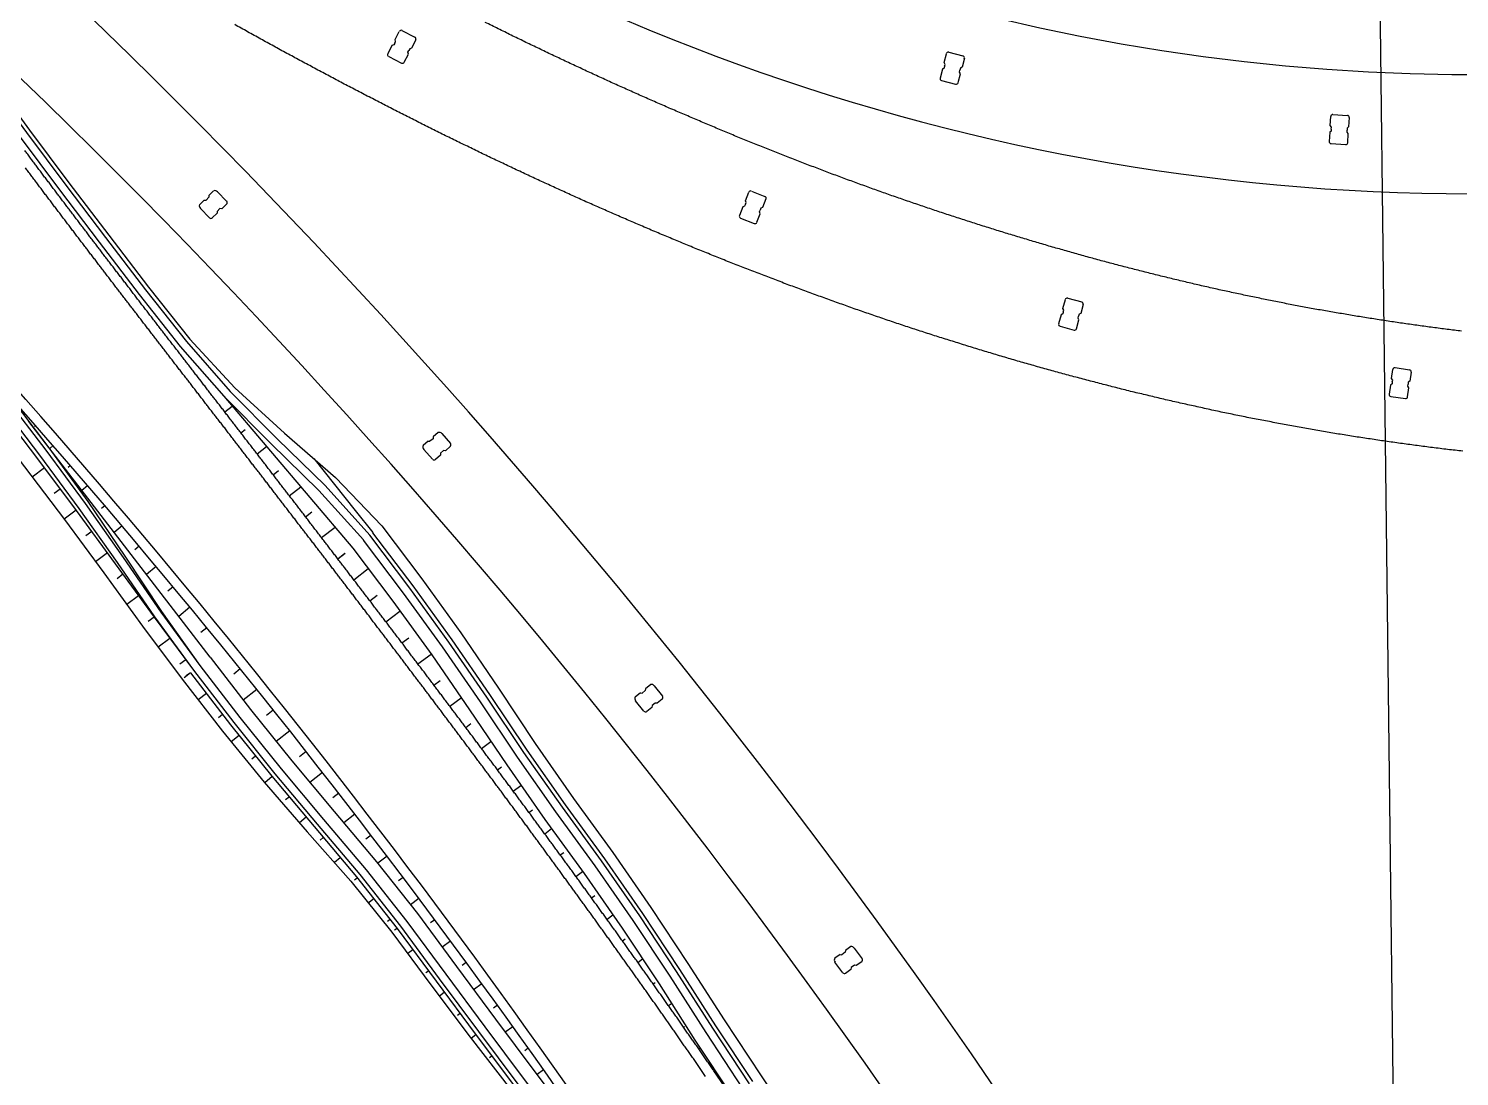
# Model space of a CAD drawing. Header units: inches. Extents: x 499362 to 502582, y 2542122 to 2545349.
# Drawn here: x 501190.6 to 501298.8, y 2543353.8 to 2543433 of the extents above; entities that cross this region are included whole.
import ezdxf

# ---------------------------------------------------------------- set-up
doc = ezdxf.new("R2010")
doc.units = ezdxf.units.IN
doc.header["$MEASUREMENT"] = 0
doc.layers.add('0-段落划分', color=2, linetype='Continuous')
doc.layers.add('桥-立柱', color=5, linetype='Continuous')

# ---------------------------------------------------------------- blocks, each defined once
blk = doc.blocks.new('A$C035667EC')
at = {"layer": '桥-立柱', "color": 1, "linetype": 'Continuous'}
for p, q in [((501218.31, 2543431.88), (501218.24, 2543431.75)), ((501218.31, 2543431.88), (501218.37, 2543432.01)), ((501218.33, 2543432.15), (501218.65, 2543432.77)), ((501218.37, 2543432.01), (501218.33, 2543432.15)), ((501218.85, 2543432.83), (501219.83, 2543432.33)), ((501219.9, 2543432.13), (501219.58, 2543431.51)), ((501218.1, 2543431.7), (501217.78, 2543431.08)), ((501217.85, 2543430.88), (501218.82, 2543430.38)), ((501218.24, 2543431.75), (501218.1, 2543431.7)), ((501219.03, 2543430.44), (501219.35, 2543431.06)), ((501219.3, 2543431.2), (501219.37, 2543431.33)), ((501219.35, 2543431.06), (501219.3, 2543431.2)), ((501219.44, 2543431.46), (501219.37, 2543431.33)), ((501219.58, 2543431.51), (501219.44, 2543431.46)), ((501259.83, 2543430.41), (501260, 2543431.08)), ((501260.18, 2543431.19), (501261.25, 2543430.92)), ((501261.36, 2543430.74), (501261.18, 2543430.06)), ((501259.7, 2543429.92), (501259.53, 2543429.24)), ((501259.82, 2543429.99), (501259.7, 2543429.92)), ((501259.86, 2543430.14), (501259.82, 2543429.99)), ((501259.9, 2543430.28), (501259.83, 2543430.41)), ((501259.86, 2543430.14), (501259.9, 2543430.28)), ((501260.99, 2543429.7), (501261.02, 2543429.84)), ((501261.06, 2543429.57), (501260.99, 2543429.7)), ((501261.06, 2543429.99), (501261.02, 2543429.84)), ((501261.18, 2543430.06), (501261.06, 2543429.99)), ((501259.64, 2543429.06), (501260.7, 2543428.79)), ((501260.88, 2543428.9), (501261.06, 2543429.57)), ((501289.21, 2543426.49), (501290.31, 2543426.42)), ((501289, 2543425.65), (501289.05, 2543426.34)), ((501289.1, 2543425.54), (501289, 2543425.65)), ((501289.09, 2543425.39), (501289.08, 2543425.24)), ((501289.09, 2543425.39), (501289.1, 2543425.54)), ((501290.28, 2543425.16), (501290.29, 2543425.31)), ((501290.3, 2543425.46), (501290.29, 2543425.31)), ((501290.4, 2543425.56), (501290.3, 2543425.46)), ((501290.45, 2543426.26), (501290.4, 2543425.56)), ((501288.97, 2543425.15), (501288.93, 2543424.45)), ((501289.08, 2543425.24), (501288.97, 2543425.15)), ((501289.07, 2543424.29), (501290.17, 2543424.22)), ((501290.37, 2543425.06), (501290.28, 2543425.16)), ((501290.33, 2543424.36), (501290.37, 2543425.06)), ((501244.81, 2543419.98), (501245.06, 2543420.63)), ((501244.86, 2543419.85), (501244.81, 2543419.98)), ((501245.26, 2543420.71), (501246.28, 2543420.31)), ((501246.36, 2543420.11), (501246.11, 2543419.46)), ((501244.62, 2543419.51), (501244.36, 2543418.86)), ((501244.75, 2543419.57), (501244.62, 2543419.51)), ((501244.81, 2543419.71), (501244.75, 2543419.57)), ((501244.81, 2543419.71), (501244.86, 2543419.85)), ((501245.67, 2543418.35), (501245.92, 2543419)), ((501245.87, 2543419.13), (501245.92, 2543419.27)), ((501245.92, 2543419), (501245.87, 2543419.13)), ((501245.98, 2543419.41), (501245.92, 2543419.27)), ((501246.11, 2543419.46), (501245.98, 2543419.41)), ((501244.45, 2543418.67), (501245.47, 2543418.26)), ((501268.8, 2543411.84), (501268.99, 2543412.51)), ((501269.17, 2543412.62), (501270.23, 2543412.33)), ((501268.67, 2543411.36), (501268.48, 2543410.68)), ((501268.79, 2543411.43), (501268.67, 2543411.36)), ((501268.83, 2543411.57), (501268.79, 2543411.43)), ((501268.87, 2543411.72), (501268.8, 2543411.84)), ((501268.83, 2543411.57), (501268.87, 2543411.72)), ((501269.95, 2543411.11), (501269.99, 2543411.25)), ((501270.03, 2543411.4), (501269.99, 2543411.25)), ((501270.15, 2543411.47), (501270.03, 2543411.4)), ((501270.34, 2543412.14), (501270.15, 2543411.47)), ((501268.59, 2543410.5), (501269.65, 2543410.21)), ((501269.83, 2543410.31), (501270.02, 2543410.99)), ((501270.02, 2543410.99), (501269.95, 2543411.11)), ((501293.64, 2543406.55), (501293.74, 2543407.24)), ((501293.91, 2543407.37), (501295, 2543407.21)), ((501295.13, 2543407.04), (501295.03, 2543406.35)), ((501293.57, 2543406.05), (501293.47, 2543405.36)), ((501293.68, 2543406.14), (501293.57, 2543406.05)), ((501293.73, 2543406.43), (501293.64, 2543406.55)), ((501293.7, 2543406.29), (501293.68, 2543406.14)), ((501293.7, 2543406.29), (501293.73, 2543406.43)), ((501294.86, 2543405.16), (501294.96, 2543405.85)), ((501294.87, 2543405.97), (501294.89, 2543406.12)), ((501294.96, 2543405.85), (501294.87, 2543405.97)), ((501294.91, 2543406.27), (501294.89, 2543406.12)), ((501295.03, 2543406.35), (501294.91, 2543406.27)), ((501293.6, 2543405.19), (501294.69, 2543405.03))]:
    blk.add_line(p, q, dxfattribs=at)
at = {"layer": '桥-立柱', "color": 1, "ltscale": 10}
for p, q in [((501203.91, 2543420.03), (501203.55, 2543419.68)), ((501203.91, 2543420.03), (501204.05, 2543420.03)), ((501204.26, 2543420.24), (501204.05, 2543420.03)), ((501204.27, 2543420.38), (501204.26, 2543420.24)), ((501204.62, 2543420.73), (501204.27, 2543420.38)), ((501204.91, 2543420.65), (501205.6, 2543419.94)), ((501204.31, 2543418.68), (501203.62, 2543419.4)), ((501204.88, 2543419.03), (501204.52, 2543418.68)), ((501204.89, 2543419.17), (501204.88, 2543419.03)), ((501205.1, 2543419.38), (501204.89, 2543419.17)), ((501205.24, 2543419.37), (501205.1, 2543419.38)), ((501205.6, 2543419.72), (501205.24, 2543419.37)), ((501220.83, 2543401.81), (501220.46, 2543401.48)), ((501220.83, 2543401.81), (501220.97, 2543401.81)), ((501221.2, 2543402), (501220.97, 2543401.81)), ((501221.21, 2543402.15), (501221.2, 2543402)), ((501221.58, 2543402.48), (501221.21, 2543402.15)), ((501221.86, 2543402.39), (501222.52, 2543401.64)), ((501221.17, 2543400.45), (501220.51, 2543401.2)), ((501221.76, 2543400.77), (501221.39, 2543400.43)), ((501221.77, 2543400.91), (501221.76, 2543400.77)), ((501221.99, 2543401.11), (501221.77, 2543400.91)), ((501222.14, 2543401.1), (501221.99, 2543401.11)), ((501222.51, 2543401.43), (501222.14, 2543401.1)), ((501237.26, 2543383.12), (501237.24, 2543382.98)), ((501237.65, 2543383.43), (501237.26, 2543383.12)), ((501237.92, 2543383.33), (501238.54, 2543382.55)), ((501236.87, 2543382.81), (501236.47, 2543382.49)), ((501237.14, 2543381.43), (501236.51, 2543382.21)), ((501236.87, 2543382.81), (501237.01, 2543382.79)), ((501237.24, 2543382.98), (501237.01, 2543382.79)), ((501237.99, 2543382.04), (501237.76, 2543381.86)), ((501238.13, 2543382.03), (501237.99, 2543382.04)), ((501238.52, 2543382.34), (501238.13, 2543382.03)), ((501237.74, 2543381.71), (501237.35, 2543381.4)), ((501237.76, 2543381.86), (501237.74, 2543381.71)), ((501251.96, 2543363.05), (501251.56, 2543362.76)), ((501251.96, 2543363.05), (501252.1, 2543363.03)), ((501252.35, 2543363.21), (501252.1, 2543363.03)), ((501252.37, 2543363.34), (501252.35, 2543363.21)), ((501252.77, 2543363.64), (501252.37, 2543363.34)), ((501253.04, 2543363.52), (501253.63, 2543362.71)), ((501252.17, 2543361.66), (501251.58, 2543362.47)), ((501252.79, 2543361.92), (501252.38, 2543361.62)), ((501252.81, 2543362.06), (501252.79, 2543361.92)), ((501253.05, 2543362.23), (501252.81, 2543362.06)), ((501253.19, 2543362.21), (501253.05, 2543362.23)), ((501253.6, 2543362.5), (501253.19, 2543362.21))]:
    blk.add_line(p, q, dxfattribs=at)
at = {"layer": '桥-立柱', "color": 1, "linetype": 'Continuous'}
for centre, start, end in [((501218.79, 2543432.7), 62.7139, 152.7139), ((501219.76, 2543432.2), 332.7139, 62.7139), ((501217.91, 2543431.01), 152.7139, 242.7139), ((501260.14, 2543431.05), 75.6282, 165.6282), ((501261.21, 2543430.77), 345.6282, 75.6282), ((501218.89, 2543430.51), 242.7139, 332.7139), ((501259.67, 2543429.21), 165.6282, 255.6282), ((501260.74, 2543428.93), 255.6282, 345.6282), ((501289.2, 2543426.34), 86.3481, 176.3481), ((501290.3, 2543426.27), 356.3481, 86.3481), ((501289.08, 2543424.44), 176.3481, 266.3481), ((501290.18, 2543424.37), 266.3481, 356.3481), ((501245.2, 2543420.57), 68.4347, 158.4347), ((501246.23, 2543420.17), 338.4347, 68.4347), ((501244.5, 2543418.81), 158.4347, 248.4347), ((501245.53, 2543418.4), 248.4347, 338.4347), ((501269.13, 2543412.47), 74.613, 164.613), ((501270.19, 2543412.18), 344.613, 74.613), ((501268.63, 2543410.64), 164.613, 254.613), ((501269.69, 2543410.35), 254.613, 344.613), ((501293.89, 2543407.22), 81.9214, 171.9214), ((501294.98, 2543407.06), 351.9214, 81.9214), ((501293.62, 2543405.34), 171.9214, 261.9214), ((501294.71, 2543405.18), 261.9214, 351.9214)]:
    blk.add_arc(centre, 0.15, start, end, dxfattribs=at)
at = {"layer": '桥-立柱', "color": 1, "ltscale": 10}
for centre, radius, start, end in [((501204.71, 2543420.48), 0.264, 41.6193, 108.7073), ((501205.5, 2543419.83), 0.15, 314.1996, 44.1996), ((501203.8, 2543419.59), 0.264, 159.6918, 226.7798), ((501204.42, 2543418.79), 0.15, 224.1996, 314.1996), ((501221.66, 2543402.22), 0.264, 38.8647, 105.9527), ((501222.41, 2543401.54), 0.15, 311.4449, 41.4449), ((501220.7, 2543401.38), 0.264, 156.9372, 224.0252), ((501221.29, 2543400.55), 0.15, 221.4449, 311.4449), ((501237.71, 2543383.18), 0.264, 36.1101, 103.1981), ((501236.71, 2543382.38), 0.264, 154.1826, 221.2706), ((501238.43, 2543382.46), 0.15, 308.6903, 38.6903), ((501237.26, 2543381.52), 0.15, 218.6903, 308.6903), ((501251.79, 2543362.63), 0.264, 151.428, 218.516), ((501252.82, 2543363.38), 0.264, 33.3555, 100.4435), ((501253.51, 2543362.63), 0.15, 305.9357, 35.9357), ((501252.29, 2543361.75), 0.15, 215.9357, 305.9357)]:
    blk.add_arc(centre, radius, start, end, dxfattribs=at)
blk = doc.blocks.new('A$C3A006F90')
at = {"layer": '0-段落划分', "color": 2, "linetype": 'Continuous'}
for p, q in [((501292.03, 2543493.62), (501293.86, 2543344.61)), ((501205.4, 2543405.21), (501215.13, 2543393.74)), ((501205.46, 2543404.03), (501206.03, 2543404.47)), ((501204.37, 2543385.49), (501190.66, 2543403.31)), ((501191.17, 2543402.99), (501191.09, 2543402.92)), ((501206.68, 2543402.45), (501207, 2543402.7)), ((501192.49, 2543401.48), (501192.23, 2543401.26)), ((501207.9, 2543400.87), (501208.62, 2543401.42)), ((501191.83, 2543399.8), (501190.91, 2543399.11)), ((501193.8, 2543399.97), (501193.63, 2543399.82)), ((501209.12, 2543399.28), (501209.52, 2543399.59)), ((501195.1, 2543398.45), (501194.67, 2543398.08)), ((501210.34, 2543397.7), (501211.2, 2543398.36)), ((501193.03, 2543398.2), (501192.57, 2543397.86)), ((501194.23, 2543396.6), (501193.32, 2543395.92)), ((501196.4, 2543396.94), (501196.15, 2543396.72)), ((501211.56, 2543396.11), (501212.03, 2543396.47)), ((501197.7, 2543395.41), (501197.11, 2543394.91)), ((501212.78, 2543394.53), (501213.8, 2543395.31)), ((501195.41, 2543394.99), (501194.96, 2543394.66)), ((501196.6, 2543393.38), (501195.69, 2543392.71)), ((501198.99, 2543393.88), (501198.66, 2543393.61)), ((501214, 2543392.94), (501214.55, 2543393.36)), ((501214, 2543392.94), (501214.54, 2543393.36)), ((501200.28, 2543392.35), (501199.55, 2543391.75)), ((501215.21, 2543391.35), (501216.3, 2543392.19)), ((501197.77, 2543391.76), (501197.32, 2543391.43)), ((501201.56, 2543390.82), (501201.16, 2543390.49)), ((501198.95, 2543390.14), (501198.05, 2543389.49)), ((501216.43, 2543389.76), (501216.97, 2543390.18)), ((501202.83, 2543389.27), (501201.99, 2543388.58)), ((501217.64, 2543388.17), (501218.7, 2543388.98)), ((501200.12, 2543388.52), (501199.67, 2543388.2)), ((501204.1, 2543387.73), (501203.65, 2543387.36)), ((501201.31, 2543386.91), (501200.43, 2543386.26)), ((501218.85, 2543386.58), (501219.37, 2543386.97)), ((501202.51, 2543385.31), (501202.07, 2543384.98)), ((501220.06, 2543384.99), (501221.06, 2543385.74)), ((501202.86, 2543384.33), (501202.4, 2543383.95)), ((501202.86, 2543384.33), (501202.55, 2543384.09)), ((501206.63, 2543384.63), (501206.14, 2543384.23)), ((501221.27, 2543383.39), (501221.73, 2543383.74)), ((501204.08, 2543382.75), (501203.46, 2543382.27)), ((501207.88, 2543383.07), (501206.86, 2543382.25)), ((501222.47, 2543381.8), (501223.33, 2543382.44)), ((501205.3, 2543381.17), (501204.99, 2543380.93)), ((501209.13, 2543381.51), (501208.62, 2543381.1)), ((501210.38, 2543379.94), (501209.35, 2543379.13)), ((501223.67, 2543380.2), (501224.07, 2543380.49)), ((501206.54, 2543379.59), (501205.94, 2543379.11)), ((501224.87, 2543378.6), (501225.58, 2543379.13)), ((501207.79, 2543378.03), (501207.5, 2543377.8)), ((501211.61, 2543378.37), (501211.11, 2543377.97)), ((501212.85, 2543376.8), (501211.88, 2543376.04)), ((501226.07, 2543376.99), (501226.38, 2543377.23)), ((501209.04, 2543376.48), (501208.48, 2543376.01)), ((501227.26, 2543375.39), (501227.85, 2543375.82)), ((501210.33, 2543374.94), (501210.06, 2543374.72)), ((501214.08, 2543375.22), (501213.62, 2543374.87)), ((501211.61, 2543373.41), (501211.11, 2543372.99)), ((501215.3, 2543373.64), (501214.45, 2543372.98)), ((501228.45, 2543373.78), (501228.72, 2543373.98)), ((501229.64, 2543372.17), (501230.16, 2543372.55)), ((501212.9, 2543371.88), (501212.66, 2543371.68)), ((501216.52, 2543372.05), (501216.13, 2543371.75)), ((501214.19, 2543370.35), (501213.75, 2543369.98)), ((501217.73, 2543370.46), (501217.03, 2543369.93)), ((501230.82, 2543370.56), (501231.08, 2543370.75)), ((501232, 2543368.94), (501232.51, 2543369.32)), ((501215.48, 2543368.82), (501215.27, 2543368.66)), ((501218.94, 2543368.87), (501218.6, 2543368.61)), ((501216.72, 2543367.25), (501216.31, 2543366.93)), ((501220.14, 2543367.27), (501219.51, 2543366.79)), ((501233.17, 2543367.32), (501233.42, 2543367.5)), ((501234.35, 2543365.7), (501234.8, 2543366.03)), ((501217.96, 2543365.69), (501217.77, 2543365.53)), ((501218.49, 2543365.01), (501218.3, 2543364.87)), ((501221.33, 2543365.66), (501221.02, 2543365.43)), ((501222.53, 2543364.06), (501221.9, 2543363.59)), ((501235.51, 2543364.08), (501235.72, 2543364.23)), ((501219.68, 2543363.4), (501219.29, 2543363.11)), ((501236.68, 2543362.45), (501237.03, 2543362.71)), ((501220.86, 2543361.79), (501220.67, 2543361.65)), ((501223.71, 2543362.45), (501223.4, 2543362.22)), ((501224.89, 2543360.83), (501224.27, 2543360.38)), ((501237.83, 2543360.82), (501237.99, 2543360.93)), ((501222.05, 2543360.18), (501221.68, 2543359.9)), ((501238.99, 2543359.19), (501239.22, 2543359.35)), ((501223.25, 2543358.58), (501223.06, 2543358.44)), ((501226.07, 2543359.21), (501225.77, 2543359)), ((501227.24, 2543357.59), (501226.66, 2543357.18)), ((501240.14, 2543357.55), (501240.22, 2543357.61)), ((501224.44, 2543356.97), (501224.09, 2543356.71)), ((501225.64, 2543355.37), (501225.48, 2543355.25)), ((501228.4, 2543355.97), (501228.13, 2543355.77)), ((501241.28, 2543355.91), (501241.39, 2543355.99)), ((501229.56, 2543354.33), (501229.06, 2543353.98)), ((501242.42, 2543354.27), (501242.46, 2543354.29))]:
    blk.add_line(p, q, dxfattribs=at)
at = {"layer": '0-段落划分', "color": 2, "flags": 128}
for points in [[(501298.94, 2543410.13, 0.001525), (501297.85, 2543410.26, 0.001516), (501296.77, 2543410.4, 0.001507), (501295.68, 2543410.55, 0.001497), (501294.6, 2543410.7, 0.001488), (501293.52, 2543410.86, 0.001478), (501292.43, 2543411.03, 0.001469), (501291.35, 2543411.2, 0.00146), (501290.27, 2543411.38, 0.00145), (501289.2, 2543411.56, 0.001441), (501288.12, 2543411.75, 0.001432), (501287.04, 2543411.95, 0.001422), (501285.97, 2543412.15, 0.001413), (501284.89, 2543412.36, 0.001404), (501283.82, 2543412.58, 0.001394), (501282.75, 2543412.8, 0.001385), (501281.68, 2543413.03, 0.001376), (501280.61, 2543413.26, 0.001366), (501279.54, 2543413.5, 0.001357), (501278.47, 2543413.75, 0.001348), (501277.41, 2543414, 0.001338), (501276.34, 2543414.26, 0.001329), (501275.28, 2543414.52, 0.001319), (501274.22, 2543414.79, 0.00131), (501273.16, 2543415.06, 0.001301), (501272.1, 2543415.34, 0.001291), (501271.04, 2543415.63, 0.001282), (501269.99, 2543415.92, 0.001273), (501268.93, 2543416.22, 0.001263), (501267.88, 2543416.52, 0.001254), (501266.83, 2543416.83, 0.001244), (501265.78, 2543417.14, 0.001235), (501264.73, 2543417.46, 0.001226), (501263.69, 2543417.78, 0.001216), (501262.64, 2543418.11, 0.001207), (501261.6, 2543418.44, 0.001198), (501260.56, 2543418.78, 0.001188), (501259.51, 2543419.12, 0.001179), (501258.48, 2543419.47, 0.001169), (501257.44, 2543419.82, 0.00116), (501256.4, 2543420.18, 0.001151), (501255.37, 2543420.54, 0.001141), (501254.34, 2543420.91, 0.001132), (501253.31, 2543421.28, 0.001122), (501252.28, 2543421.66, 0.001113), (501251.25, 2543422.04, 0.001104), (501250.23, 2543422.43, 0.001094), (501249.2, 2543422.82, 0.001085), (501248.18, 2543423.22, 0.001075), (501247.16, 2543423.62, 0.001066), (501246.14, 2543424.02, 0.001057), (501245.13, 2543424.43, 0.001047), (501244.11, 2543424.84, 0.001038), (501243.1, 2543425.26, 0.001028), (501242.09, 2543425.68, 0.001019), (501241.08, 2543426.11, 0.00101), (501240.07, 2543426.54, 0.001), (501239.06, 2543426.97, 0.000991), (501238.06, 2543427.41, 0.000981), (501237.05, 2543427.85, 0.000972), (501236.05, 2543428.3, 0.000963), (501235.05, 2543428.75, 0.000953), (501234.05, 2543429.2, 0.000944), (501233.06, 2543429.66, 0.000934), (501232.06, 2543430.12, 0.000925), (501231.07, 2543430.59, 0.000915), (501230.08, 2543431.05, 0.000906), (501229.09, 2543431.53, 0.000897), (501228.1, 2543432, 0.000887), (501227.11, 2543432.48, 0.000878), (501226.13, 2543432.97, 0.000868), (501225.15, 2543433.45, 0.000859)], [(501202.86, 2543406.17, 0.000001), (501202.64, 2543406.46, 0.000003), (501202.42, 2543406.74, 0.000006), (501202.19, 2543407.03, 0.000008), (501201.97, 2543407.31, 0.00001), (501201.75, 2543407.6, 0.000013), (501201.53, 2543407.88, 0.000015), (501201.31, 2543408.17, 0.000017), (501201.09, 2543408.46, 0.000019), (501200.87, 2543408.74, 0.000022), (501200.65, 2543409.03, 0.000024), (501200.43, 2543409.31, 0.000026), (501200.21, 2543409.6, 0.000028), (501199.99, 2543409.88, 0.000031), (501199.77, 2543410.17, 0.000033), (501199.55, 2543410.45, 0.000035), (501199.33, 2543410.74, 0.000038), (501199.11, 2543411.03, 0.00004), (501198.89, 2543411.31, 0.000042), (501198.67, 2543411.6, 0.000044), (501198.45, 2543411.88, 0.000047), (501198.23, 2543412.17, 0.000049), (501198.01, 2543412.45, 0.000051), (501197.79, 2543412.74, 0.000054), (501197.57, 2543413.02, 0.000056), (501197.35, 2543413.31, 0.000058), (501197.13, 2543413.6, 0.00006), (501196.91, 2543413.88, 0.000063), (501196.69, 2543414.17, 0.000065), (501196.48, 2543414.45, 0.000067), (501196.26, 2543414.74, 0.00007), (501196.04, 2543415.02, 0.000072), (501195.82, 2543415.31, 0.000074), (501195.6, 2543415.6, 0.000076), (501195.38, 2543415.88, 0.000079), (501195.16, 2543416.17, 0.000081), (501194.95, 2543416.45, 0.000083), (501194.73, 2543416.74, 0.000085), (501194.51, 2543417.02, 0.000088), (501194.29, 2543417.31, 0.00009), (501194.07, 2543417.6, 0.000092), (501193.86, 2543417.88, 0.000095), (501193.64, 2543418.17, 0.000097), (501193.42, 2543418.46, 0.000099), (501193.2, 2543418.74, 0.000101), (501192.99, 2543419.03, 0.000104), (501192.77, 2543419.31, 0.000106), (501192.55, 2543419.6, 0.000108), (501192.34, 2543419.89, 0.000111), (501192.12, 2543420.17, 0.000113), (501191.9, 2543420.46, 0.000115), (501191.69, 2543420.75, 0.000117), (501191.47, 2543421.03, 0.00012), (501191.26, 2543421.32, 0.000122), (501191.04, 2543421.61, 0.000123), (501190.83, 2543421.89, 0.000125), (501190.61, 2543422.18, 0.000127), (501190.39, 2543422.47, 0.000129)], [(501203.45, 2543406.63, 0.000001), (501203.23, 2543406.91, 0.000003), (501203.01, 2543407.2, 0.000006), (501202.79, 2543407.49, 0.000008), (501202.57, 2543407.77, 0.00001), (501202.35, 2543408.06, 0.000013), (501202.13, 2543408.34, 0.000015), (501201.91, 2543408.63, 0.000017), (501201.69, 2543408.91, 0.000019), (501201.46, 2543409.2, 0.000022), (501201.24, 2543409.48, 0.000024), (501201.02, 2543409.77, 0.000026), (501200.8, 2543410.06, 0.000028), (501200.58, 2543410.34, 0.000031), (501200.36, 2543410.63, 0.000033), (501200.14, 2543410.91, 0.000035), (501199.92, 2543411.2, 0.000038), (501199.7, 2543411.48, 0.00004), (501199.48, 2543411.77, 0.000042), (501199.26, 2543412.05, 0.000044), (501199.04, 2543412.34, 0.000047), (501198.82, 2543412.62, 0.000049), (501198.6, 2543412.91, 0.000051), (501198.39, 2543413.2, 0.000054), (501198.17, 2543413.48, 0.000056), (501197.95, 2543413.77, 0.000058), (501197.73, 2543414.05, 0.00006), (501197.51, 2543414.34, 0.000063), (501197.29, 2543414.62, 0.000065), (501197.07, 2543414.91, 0.000067), (501196.85, 2543415.19, 0.00007), (501196.63, 2543415.48, 0.000072), (501196.41, 2543415.77, 0.000074), (501196.2, 2543416.05, 0.000076), (501195.98, 2543416.34, 0.000079), (501195.76, 2543416.62, 0.000081), (501195.54, 2543416.91, 0.000083), (501195.32, 2543417.19, 0.000085), (501195.11, 2543417.48, 0.000088), (501194.89, 2543417.77, 0.00009), (501194.67, 2543418.05, 0.000092), (501194.45, 2543418.34, 0.000095), (501194.24, 2543418.62, 0.000097), (501194.02, 2543418.91, 0.000099), (501193.8, 2543419.2, 0.000101), (501193.58, 2543419.48, 0.000104), (501193.37, 2543419.77, 0.000106), (501193.15, 2543420.05, 0.000108), (501192.93, 2543420.34, 0.000111), (501192.72, 2543420.63, 0.000113), (501192.5, 2543420.91, 0.000115), (501192.29, 2543421.2, 0.000117), (501192.07, 2543421.49, 0.00012), (501191.85, 2543421.77, 0.000122), (501191.64, 2543422.06, 0.000123), (501191.42, 2543422.34, 0.000125), (501191.21, 2543422.63, 0.000127), (501190.99, 2543422.92, 0.000129), (501190.78, 2543423.2, 0.000131), (501190.57, 2543423.49, 0.000134), (501190.35, 2543423.78, 0.000136)], [(501299.02, 2543401.06, 0.001699), (501297.88, 2543401.19, 0.001687), (501296.73, 2543401.33, 0.001676), (501295.59, 2543401.48, 0.001665), (501294.46, 2543401.63, 0.001653), (501293.32, 2543401.79, 0.001642), (501292.18, 2543401.96, 0.00163), (501291.05, 2543402.13, 0.001619), (501289.91, 2543402.31, 0.001608), (501288.78, 2543402.5, 0.001597), (501287.65, 2543402.7, 0.001585), (501286.52, 2543402.9, 0.001574), (501285.39, 2543403.1, 0.001563), (501284.27, 2543403.32, 0.001552), (501283.14, 2543403.53, 0.00154), (501282.02, 2543403.76, 0.001529), (501280.9, 2543403.99, 0.001518), (501279.78, 2543404.23, 0.001507), (501278.66, 2543404.48, 0.001495), (501277.54, 2543404.73, 0.001484), (501276.43, 2543404.98, 0.001473), (501275.32, 2543405.25, 0.001462), (501274.2, 2543405.51, 0.001451), (501273.09, 2543405.79, 0.00144), (501271.99, 2543406.07, 0.001429), (501270.88, 2543406.36, 0.001417), (501269.78, 2543406.65, 0.001406), (501268.67, 2543406.95, 0.001395), (501267.57, 2543407.25, 0.001384), (501266.47, 2543407.56, 0.001373), (501265.38, 2543407.87, 0.001362), (501264.28, 2543408.19, 0.001351), (501263.19, 2543408.52, 0.00134), (501262.1, 2543408.85, 0.001329), (501261.01, 2543409.19, 0.001318), (501259.92, 2543409.53, 0.001307), (501258.84, 2543409.87, 0.001296), (501257.75, 2543410.22, 0.001285), (501256.67, 2543410.58, 0.001274), (501255.59, 2543410.94, 0.001263), (501254.52, 2543411.31, 0.001252), (501253.44, 2543411.68, 0.001241), (501252.37, 2543412.06, 0.001231), (501251.3, 2543412.44, 0.00122), (501250.23, 2543412.83, 0.001209), (501249.16, 2543413.22, 0.001198), (501248.1, 2543413.61, 0.001187), (501247.03, 2543414.02, 0.001176), (501245.97, 2543414.42, 0.001165), (501244.91, 2543414.83, 0.001155), (501243.86, 2543415.24, 0.001144), (501242.8, 2543415.66, 0.001133), (501241.75, 2543416.09, 0.001122), (501240.7, 2543416.51, 0.001111), (501239.65, 2543416.95, 0.001101), (501238.61, 2543417.38, 0.00109), (501237.56, 2543417.82, 0.001079), (501236.52, 2543418.27, 0.001068), (501235.48, 2543418.71, 0.001058), (501234.44, 2543419.17, 0.001047), (501233.41, 2543419.62, 0.001036), (501232.37, 2543420.08, 0.001026), (501231.34, 2543420.55, 0.001015), (501230.31, 2543421.02, 0.001004), (501229.28, 2543421.49, 0.000994), (501228.26, 2543421.96, 0.000983), (501227.24, 2543422.44, 0.000972), (501226.21, 2543422.93, 0.000962), (501225.2, 2543423.41, 0.000951), (501224.18, 2543423.9, 0.000941), (501223.16, 2543424.4, 0.00093), (501222.15, 2543424.89, 0.000919), (501221.14, 2543425.39, 0.000909), (501220.13, 2543425.9, 0.000898), (501219.12, 2543426.41, 0.000888), (501218.12, 2543426.92, 0.000877), (501217.12, 2543427.43, 0.000867), (501216.11, 2543427.95, 0.000856), (501215.12, 2543428.47, 0.000846), (501214.12, 2543428.99, 0.000835), (501213.12, 2543429.52, 0.000825), (501212.13, 2543430.05, 0.000814), (501211.14, 2543430.58, 0.000804), (501210.15, 2543431.11, 0.000794), (501209.16, 2543431.65, 0.000783), (501208.18, 2543432.19, 0.000773), (501207.19, 2543432.74, 0.000762), (501206.21, 2543433.28, 0.000752)], [(501241.8, 2543353.84, -0.00015), (501241.6, 2543354.14, -0.000151), (501241.39, 2543354.44, -0.00015), (501241.18, 2543354.73, -0.000149), (501240.98, 2543355.03, -0.000148), (501240.77, 2543355.33, -0.000147), (501240.56, 2543355.63, -0.000146), (501240.35, 2543355.93, -0.000145), (501240.14, 2543356.23, -0.000145), (501239.94, 2543356.53, -0.000144), (501239.73, 2543356.82, -0.000143), (501239.52, 2543357.12, -0.000142), (501239.31, 2543357.42, -0.000141), (501239.1, 2543357.72, -0.00014), (501238.89, 2543358.02, -0.000139), (501238.69, 2543358.31, -0.000139), (501238.48, 2543358.61, -0.000138), (501238.27, 2543358.91, -0.000137), (501238.06, 2543359.21, -0.000136), (501237.85, 2543359.5, -0.000135), (501237.64, 2543359.8, -0.000134), (501237.43, 2543360.1, -0.000133), (501237.22, 2543360.39, -0.000133), (501237.01, 2543360.69, -0.000132), (501236.8, 2543360.99, -0.000131), (501236.59, 2543361.28, -0.00013), (501236.38, 2543361.58, -0.000129), (501236.17, 2543361.87, -0.000128), (501235.96, 2543362.17, -0.000127), (501235.74, 2543362.47, -0.000126), (501235.53, 2543362.76, -0.000124), (501235.32, 2543363.06, -0.000123), (501235.11, 2543363.35, -0.000123), (501234.9, 2543363.65, -0.000122), (501234.69, 2543363.94, -0.000121), (501234.48, 2543364.24, -0.00012), (501234.26, 2543364.53, -0.000119), (501234.05, 2543364.83, -0.000118), (501233.84, 2543365.12, -0.000118), (501233.63, 2543365.42, -0.000117), (501233.42, 2543365.71, -0.000116), (501233.2, 2543366.01, -0.000115), (501232.99, 2543366.3, -0.000114), (501232.78, 2543366.59, -0.000113), (501232.56, 2543366.89, -0.000113), (501232.35, 2543367.18, -0.000112), (501232.14, 2543367.48, -0.000111), (501231.92, 2543367.77, -0.00011), (501231.71, 2543368.06, -0.000109), (501231.5, 2543368.36, -0.000108), (501231.28, 2543368.65, -0.000108), (501231.07, 2543368.94, -0.000107), (501230.86, 2543369.24, -0.000106), (501230.64, 2543369.53, -0.000105), (501230.43, 2543369.82, -0.000104), (501230.21, 2543370.12, -0.000103), (501230, 2543370.41, -0.000103), (501229.78, 2543370.7, -0.000102), (501229.57, 2543371, -0.000101), (501229.35, 2543371.29, -0.0001), (501229.14, 2543371.58, -0.000099), (501228.92, 2543371.87, -0.000098), (501228.71, 2543372.16, -0.000098), (501228.49, 2543372.46, -0.000097), (501228.28, 2543372.75, -0.000096), (501228.06, 2543373.04, -0.000095), (501227.85, 2543373.33, -0.000094), (501227.63, 2543373.62, -0.000093), (501227.42, 2543373.92, -0.000093), (501227.2, 2543374.21, -0.000092), (501226.98, 2543374.5, -0.000091), (501226.77, 2543374.79, -0.00009), (501226.55, 2543375.08, -0.000089), (501226.34, 2543375.37, -0.000089), (501226.12, 2543375.67, -0.000088), (501225.9, 2543375.96, -0.000087), (501225.69, 2543376.25, -0.000086), (501225.47, 2543376.54, -0.000085), (501225.25, 2543376.83, -0.000084), (501225.04, 2543377.12, -0.000084), (501224.82, 2543377.41, -0.000083), (501224.6, 2543377.7, -0.000082), (501224.39, 2543377.99, -0.000081), (501224.17, 2543378.28, -0.00008), (501223.95, 2543378.57, -0.000079), (501223.74, 2543378.86, -0.000079), (501223.52, 2543379.15, -0.000078), (501223.3, 2543379.44, -0.000077), (501223.08, 2543379.73, -0.000076), (501222.87, 2543380.02, -0.000075), (501222.65, 2543380.31, -0.000074), (501222.43, 2543380.6, -0.000074), (501222.21, 2543380.89, -0.000073), (501221.99, 2543381.18, -0.000072), (501221.78, 2543381.47, -0.000071), (501221.56, 2543381.76, -0.00007), (501221.34, 2543382.05, -0.000069), (501221.12, 2543382.34, -0.000069), (501220.9, 2543382.63, -0.000068), (501220.69, 2543382.92, -0.000067), (501220.47, 2543383.21, -0.000066), (501220.25, 2543383.5, -0.000065), (501220.03, 2543383.78, -0.000064), (501219.81, 2543384.07, -0.000064), (501219.59, 2543384.36, -0.000063), (501219.37, 2543384.65, -0.000062), (501219.15, 2543384.94, -0.000061), (501218.94, 2543385.23, -0.00006), (501218.72, 2543385.52, -0.000059), (501218.5, 2543385.81, -0.000059), (501218.28, 2543386.09, -0.000058), (501218.06, 2543386.38, -0.000057), (501217.84, 2543386.67, -0.000056), (501217.62, 2543386.96, -0.000055), (501217.4, 2543387.25, -0.000054), (501217.18, 2543387.54, -0.000054), (501216.96, 2543387.82, -0.000053), (501216.74, 2543388.11, -0.000052), (501216.52, 2543388.4, -0.000051), (501216.31, 2543388.69, -0.00005), (501216.09, 2543388.97, -0.000049), (501215.87, 2543389.26, -0.000049), (501215.65, 2543389.55, -0.000048), (501215.43, 2543389.84, -0.000047), (501215.21, 2543390.13, -0.000046), (501214.99, 2543390.41, -0.000045), (501214.77, 2543390.7, -0.000044), (501214.55, 2543390.99, -0.000044), (501214.33, 2543391.28, -0.000043), (501214.11, 2543391.56, -0.000042), (501213.89, 2543391.85, -0.000041), (501213.67, 2543392.14, -0.00004), (501213.45, 2543392.42, -0.000039), (501213.23, 2543392.71, -0.000039), (501213.01, 2543393, -0.000038), (501212.79, 2543393.29, -0.000037), (501212.57, 2543393.57, -0.000036), (501212.35, 2543393.86, -0.000035), (501212.13, 2543394.15, -0.000034), (501211.91, 2543394.43, -0.000034), (501211.69, 2543394.72, -0.000033), (501211.46, 2543395.01, -0.000032), (501211.24, 2543395.29, -0.000031), (501211.02, 2543395.58, -0.00003), (501210.8, 2543395.87, -0.00003), (501210.58, 2543396.15, -0.000029), (501210.36, 2543396.44, -0.000028), (501210.14, 2543396.73, -0.000027), (501209.92, 2543397.01, -0.000026), (501209.7, 2543397.3, -0.000025), (501209.48, 2543397.59, -0.000025), (501209.26, 2543397.87, -0.000024), (501209.04, 2543398.16, -0.000023), (501208.82, 2543398.45, -0.000022), (501208.6, 2543398.73, -0.000021), (501208.38, 2543399.02, -0.00002), (501208.16, 2543399.31, -0.00002), (501207.94, 2543399.59, -0.000019), (501207.71, 2543399.88, -0.000018), (501207.49, 2543400.16, -0.000017), (501207.27, 2543400.45, -0.000016), (501207.05, 2543400.74, -0.000015), (501206.83, 2543401.02, -0.000015), (501206.61, 2543401.31, -0.000014), (501206.39, 2543401.6, -0.000013), (501206.17, 2543401.88, -0.000012), (501205.95, 2543402.17, -0.000011), (501205.73, 2543402.45, -0.00001), (501205.51, 2543402.74, -0.00001), (501205.29, 2543403.03, -0.000009), (501205.07, 2543403.31, -0.000008), (501204.84, 2543403.6, -0.000007), (501204.62, 2543403.88, -0.000006), (501204.4, 2543404.17, -0.000005), (501204.18, 2543404.45, -0.000005), (501203.96, 2543404.74, -0.000004), (501203.74, 2543405.03, -0.000003), (501203.52, 2543405.31, -0.000002), (501203.3, 2543405.6, -0.000001), (501203.08, 2543405.88), (501202.86, 2543406.17)], [(501242.42, 2543354.27, -0.00015), (501242.21, 2543354.56, -0.000151), (501242.01, 2543354.86, -0.00015), (501241.8, 2543355.16, -0.000149), (501241.59, 2543355.46, -0.000148), (501241.38, 2543355.76, -0.000147), (501241.18, 2543356.06, -0.000147), (501240.97, 2543356.36, -0.000146), (501240.76, 2543356.66, -0.000145), (501240.55, 2543356.96, -0.000144), (501240.34, 2543357.25, -0.000143), (501240.13, 2543357.55, -0.000142), (501239.93, 2543357.85, -0.000141), (501239.72, 2543358.15, -0.000141), (501239.51, 2543358.45, -0.00014), (501239.3, 2543358.75, -0.000139), (501239.09, 2543359.04, -0.000138), (501238.88, 2543359.34, -0.000137), (501238.67, 2543359.64, -0.000136), (501238.46, 2543359.94, -0.000135), (501238.25, 2543360.23, -0.000135), (501238.04, 2543360.53, -0.000134), (501237.83, 2543360.83, -0.000133), (501237.62, 2543361.12, -0.000132), (501237.41, 2543361.42, -0.000131), (501237.2, 2543361.72, -0.00013), (501236.99, 2543362.01, -0.000129), (501236.78, 2543362.31, -0.000129), (501236.57, 2543362.61, -0.000128), (501236.35, 2543362.9, -0.000126), (501236.14, 2543363.2, -0.000124), (501235.93, 2543363.49, -0.000123), (501235.72, 2543363.79, -0.000123), (501235.51, 2543364.08, -0.000122), (501235.3, 2543364.38, -0.000121), (501235.09, 2543364.67, -0.00012), (501234.87, 2543364.97, -0.000119), (501234.66, 2543365.26, -0.000118), (501234.45, 2543365.56, -0.000118), (501234.24, 2543365.86, -0.000117), (501234.02, 2543366.15, -0.000116), (501233.81, 2543366.44, -0.000115), (501233.6, 2543366.74, -0.000114), (501233.38, 2543367.03, -0.000113), (501233.17, 2543367.33, -0.000113), (501232.96, 2543367.62, -0.000112), (501232.74, 2543367.92, -0.000111), (501232.53, 2543368.21, -0.00011), (501232.32, 2543368.5, -0.000109), (501232.1, 2543368.8, -0.000108), (501231.89, 2543369.09, -0.000108), (501231.68, 2543369.39, -0.000107), (501231.46, 2543369.68, -0.000106), (501231.25, 2543369.97, -0.000105), (501231.03, 2543370.27, -0.000104), (501230.82, 2543370.56, -0.000103), (501230.6, 2543370.85, -0.000103), (501230.39, 2543371.15, -0.000102), (501230.17, 2543371.44, -0.000101), (501229.96, 2543371.73, -0.0001), (501229.74, 2543372.02, -0.000099), (501229.53, 2543372.32, -0.000098), (501229.31, 2543372.61, -0.000098), (501229.1, 2543372.9, -0.000097), (501228.88, 2543373.19, -0.000096), (501228.67, 2543373.49, -0.000095), (501228.45, 2543373.78, -0.000094), (501228.24, 2543374.07, -0.000093), (501228.02, 2543374.36, -0.000093), (501227.8, 2543374.65, -0.000092), (501227.59, 2543374.95, -0.000091), (501227.37, 2543375.24, -0.00009), (501227.16, 2543375.53, -0.000089), (501226.94, 2543375.82, -0.000089), (501226.72, 2543376.11, -0.000088), (501226.51, 2543376.4, -0.000087), (501226.29, 2543376.69, -0.000086), (501226.07, 2543376.99, -0.000085), (501225.86, 2543377.28, -0.000084), (501225.64, 2543377.57, -0.000084), (501225.42, 2543377.86, -0.000083), (501225.2, 2543378.15, -0.000082), (501224.99, 2543378.44, -0.000081), (501224.77, 2543378.73, -0.00008), (501224.55, 2543379.02, -0.000079), (501224.34, 2543379.31, -0.000079), (501224.12, 2543379.6, -0.000078), (501223.9, 2543379.89, -0.000077), (501223.68, 2543380.18, -0.000076), (501223.47, 2543380.47, -0.000075), (501223.25, 2543380.76, -0.000074), (501223.03, 2543381.05, -0.000074), (501222.81, 2543381.34, -0.000073), (501222.59, 2543381.63, -0.000072), (501222.38, 2543381.92, -0.000071), (501222.16, 2543382.21, -0.00007), (501221.94, 2543382.5, -0.000069), (501221.72, 2543382.79, -0.000069), (501221.5, 2543383.08, -0.000068), (501221.28, 2543383.37, -0.000067), (501221.07, 2543383.66, -0.000066), (501220.85, 2543383.95, -0.000065), (501220.63, 2543384.24, -0.000064), (501220.41, 2543384.53, -0.000064), (501220.19, 2543384.81, -0.000063), (501219.97, 2543385.1, -0.000062), (501219.75, 2543385.39, -0.000061), (501219.53, 2543385.68, -0.00006), (501219.31, 2543385.97, -0.000059), (501219.1, 2543386.26, -0.000059), (501218.88, 2543386.55, -0.000058), (501218.66, 2543386.84, -0.000057), (501218.44, 2543387.12, -0.000056), (501218.22, 2543387.41, -0.000055), (501218, 2543387.7, -0.000054), (501217.78, 2543387.99, -0.000054), (501217.56, 2543388.28, -0.000053), (501217.34, 2543388.57, -0.000052), (501217.12, 2543388.85, -0.000051), (501216.9, 2543389.14, -0.00005), (501216.68, 2543389.43, -0.000049), (501216.46, 2543389.72, -0.000049), (501216.24, 2543390.01, -0.000048), (501216.02, 2543390.29, -0.000047), (501215.8, 2543390.58, -0.000046), (501215.58, 2543390.87, -0.000045), (501215.36, 2543391.16, -0.000044), (501215.14, 2543391.44, -0.000044), (501214.92, 2543391.73, -0.000043), (501214.7, 2543392.02, -0.000042), (501214.48, 2543392.31, -0.000041), (501214.26, 2543392.59, -0.00004), (501214.04, 2543392.88, -0.000039), (501213.82, 2543393.17, -0.000039), (501213.6, 2543393.46, -0.000038), (501213.38, 2543393.74, -0.000037), (501213.16, 2543394.03, -0.000036), (501212.94, 2543394.32, -0.000035), (501212.72, 2543394.6, -0.000034), (501212.5, 2543394.89, -0.000034), (501212.28, 2543395.18, -0.000033), (501212.06, 2543395.46, -0.000032), (501211.84, 2543395.75, -0.000031), (501211.62, 2543396.04, -0.00003), (501211.4, 2543396.33, -0.00003), (501211.18, 2543396.61, -0.000029), (501210.96, 2543396.9, -0.000028), (501210.74, 2543397.19, -0.000027), (501210.52, 2543397.47, -0.000026), (501210.29, 2543397.76, -0.000025), (501210.07, 2543398.05, -0.000025), (501209.85, 2543398.33, -0.000024), (501209.63, 2543398.62, -0.000023), (501209.41, 2543398.9, -0.000022), (501209.19, 2543399.19, -0.000021), (501208.97, 2543399.48, -0.00002), (501208.75, 2543399.76, -0.00002), (501208.53, 2543400.05, -0.000019), (501208.31, 2543400.34, -0.000018), (501208.09, 2543400.62, -0.000017), (501207.87, 2543400.91, -0.000016), (501207.65, 2543401.19, -0.000015), (501207.43, 2543401.48, -0.000015), (501207.2, 2543401.77, -0.000014), (501206.98, 2543402.05, -0.000013), (501206.76, 2543402.34, -0.000012), (501206.54, 2543402.63, -0.000011), (501206.32, 2543402.91, -0.00001), (501206.1, 2543403.2, -0.00001), (501205.88, 2543403.48, -0.000009), (501205.66, 2543403.77, -0.000008), (501205.44, 2543404.06, -0.000007), (501205.22, 2543404.34, -0.000006), (501205, 2543404.63, -0.000005), (501204.78, 2543404.91, -0.000005), (501204.55, 2543405.2, -0.000004), (501204.33, 2543405.48, -0.000003), (501204.11, 2543405.77, -0.000002), (501203.89, 2543406.06, -0.000001), (501203.67, 2543406.34), (501203.45, 2543406.63)]]:
    blk.add_lwpolyline(points, format="xyb", dxfattribs=at)
at = {"layer": '0-段落划分', "color": 2, "linetype": 'Continuous', "flags": 128}
for points in [[(501184.64, 2543433.1), (501187.53, 2543429.1), (501190.47, 2543425.12), (501193.44, 2543421.16), (501196.45, 2543417.2), (501199.48, 2543413.25), (501199.48, 2543413.25)], [(501184.89, 2543433.28), (501187.78, 2543429.28), (501190.71, 2543425.3), (501193.68, 2543421.34), (501196.69, 2543417.39), (501199.71, 2543413.44), (501199.71, 2543413.44)], [(501184.15, 2543432.76), (501187.05, 2543428.75), (501189.99, 2543424.77), (501192.96, 2543420.8), (501195.97, 2543416.84), (501199, 2543412.89), (501199, 2543412.89)], [(501184.15, 2543432.76), (501187.05, 2543428.75), (501189.99, 2543424.77), (501192.96, 2543420.8), (501195.97, 2543416.84), (501199, 2543412.89), (501199, 2543412.89)], [(501199.71, 2543413.44), (501202.82, 2543409.53), (501206.23, 2543405.85), (501209.98, 2543402.42), (501213.84, 2543399.07), (501217.32, 2543395.42), (501217.32, 2543395.42)], [(501199, 2543412.89), (501202.09, 2543408.97), (501205.4, 2543405.21), (501208.95, 2543401.63), (501212.58, 2543398.1), (501215.94, 2543394.36), (501215.94, 2543394.36)], [(501199, 2543412.89), (501202.09, 2543408.97), (501205.4, 2543405.21), (501208.95, 2543401.63), (501212.58, 2543398.1), (501215.94, 2543394.36), (501215.94, 2543394.36)], [(501199.48, 2543413.25), (501202.57, 2543409.34), (501205.88, 2543405.58), (501209.43, 2543402), (501213.06, 2543398.47), (501216.42, 2543394.72), (501216.42, 2543394.72)], [(501188.42, 2543404.75), (501191.47, 2543400.77), (501194.44, 2543396.74), (501197.32, 2543392.65), (501200.16, 2543388.55), (501203.1, 2543384.51), (501203.1, 2543384.51)], [(501188.9, 2543405.12), (501191.94, 2543401.13), (501194.91, 2543397.11), (501197.79, 2543393.02), (501200.64, 2543388.91), (501203.57, 2543384.88), (501203.57, 2543384.88)], [(501189.14, 2543405.3), (501192.17, 2543401.31), (501195.11, 2543397.26), (501197.92, 2543393.12), (501200.68, 2543388.95), (501203.57, 2543384.88), (501203.57, 2543384.88)], [(501187.27, 2543403.87), (501190.33, 2543399.89), (501193.34, 2543395.89), (501196.31, 2543391.87), (501199.25, 2543387.84), (501202.23, 2543383.85), (501202.23, 2543383.85)], [(501188.18, 2543404.57), (501191.24, 2543400.59), (501194.24, 2543396.59), (501197.19, 2543392.56), (501200.12, 2543388.52), (501203.1, 2543384.51), (501203.1, 2543384.51)], [(501212.19, 2543400.5), (501215.32, 2543396.58), (501216.65, 2543394.91)], [(501217.32, 2543395.42), (501220.35, 2543391.41), (501223.3, 2543387.33), (501226.14, 2543383.17), (501228.93, 2543378.97), (501231.82, 2543374.83), (501231.82, 2543374.83)], [(501215.92, 2543394.34), (501218.95, 2543390.34), (501221.9, 2543386.28), (501224.76, 2543382.13), (501227.57, 2543377.95), (501230.46, 2543373.83), (501230.46, 2543373.83)], [(501215.92, 2543394.34), (501218.95, 2543390.34), (501221.9, 2543386.28), (501224.76, 2543382.13), (501227.57, 2543377.95), (501230.46, 2543373.83), (501230.46, 2543373.83)], [(501216.4, 2543394.71), (501219.43, 2543390.71), (501222.38, 2543386.64), (501225.24, 2543382.49), (501228.05, 2543378.31), (501230.95, 2543374.18), (501230.95, 2543374.18)], [(501216.4, 2543394.71), (501219.43, 2543390.71), (501222.38, 2543386.64), (501225.24, 2543382.49), (501228.05, 2543378.31), (501230.95, 2543374.18), (501230.95, 2543374.18)], [(501216.63, 2543394.89), (501219.67, 2543390.89), (501222.62, 2543386.82), (501225.48, 2543382.67), (501228.29, 2543378.49), (501231.19, 2543374.36), (501231.19, 2543374.36)], [(501215.13, 2543393.74), (501218.16, 2543389.74), (501221.11, 2543385.67), (501223.96, 2543381.53), (501226.77, 2543377.36), (501229.66, 2543373.24), (501229.66, 2543373.24)], [(501204.37, 2543385.49), (501207.41, 2543381.54), (501210.53, 2543377.66), (501213.73, 2543373.84), (501216.94, 2543370.04), (501220.02, 2543366.14), (501220.02, 2543366.14)], [(501202.86, 2543384.33), (501205.9, 2543380.39), (501209.01, 2543376.51), (501212.21, 2543372.7), (501215.42, 2543368.9), (501218.49, 2543365.01), (501218.49, 2543365.01)], [(501203.1, 2543384.51), (501206.14, 2543380.57), (501209.25, 2543376.69), (501212.45, 2543372.88), (501215.66, 2543369.08), (501218.74, 2543365.19), (501218.74, 2543365.19)], [(501203.1, 2543384.51), (501206.14, 2543380.57), (501209.25, 2543376.69), (501212.45, 2543372.88), (501215.66, 2543369.08), (501218.74, 2543365.19), (501218.74, 2543365.19)], [(501203.57, 2543384.88), (501206.61, 2543380.94), (501209.73, 2543377.06), (501212.93, 2543373.24), (501216.14, 2543369.44), (501219.22, 2543365.54), (501219.22, 2543365.54)], [(501203.57, 2543384.88), (501206.61, 2543380.94), (501209.73, 2543377.06), (501212.93, 2543373.24), (501216.14, 2543369.44), (501219.22, 2543365.54), (501219.22, 2543365.54)], [(501202.23, 2543383.85), (501205.28, 2543379.92), (501208.43, 2543376.07), (501211.69, 2543372.31), (501214.98, 2543368.58), (501218.1, 2543364.72), (501218.1, 2543364.72)], [(501231.82, 2543374.83), (501234.79, 2543370.74), (501237.67, 2543366.59), (501240.46, 2543362.37), (501243.2, 2543358.11), (501245.99, 2543353.88), (501245.99, 2543353.88)], [(501230.46, 2543373.83), (501233.43, 2543369.75), (501236.31, 2543365.61), (501239.09, 2543361.4), (501241.82, 2543357.15), (501244.6, 2543352.93), (501244.6, 2543352.93)], [(501230.46, 2543373.83), (501233.43, 2543369.75), (501236.31, 2543365.61), (501239.09, 2543361.4), (501241.82, 2543357.15), (501244.6, 2543352.93), (501244.6, 2543352.93)], [(501230.95, 2543374.18), (501233.91, 2543370.11), (501236.8, 2543365.96), (501239.58, 2543361.75), (501242.32, 2543357.49), (501245.1, 2543353.27), (501245.1, 2543353.27)], [(501230.95, 2543374.18), (501233.91, 2543370.11), (501236.8, 2543365.96), (501239.58, 2543361.75), (501242.32, 2543357.49), (501245.1, 2543353.27), (501245.1, 2543353.27)], [(501231.19, 2543374.36), (501234.16, 2543370.28), (501237.04, 2543366.14), (501239.83, 2543361.92), (501242.56, 2543357.66), (501245.35, 2543353.44), (501245.35, 2543353.44)], [(501229.66, 2543373.24), (501232.62, 2543369.17), (501235.5, 2543365.03), (501238.28, 2543360.82), (501241, 2543356.58), (501243.78, 2543352.36), (501243.78, 2543352.36)], [(501220.02, 2543366.14), (501222.97, 2543362.14), (501225.93, 2543358.15), (501228.9, 2543354.19), (501231.87, 2543350.22), (501234.74, 2543346.18), (501234.74, 2543346.18)], [(501218.49, 2543365.01), (501221.43, 2543361.02), (501224.38, 2543357.05), (501227.35, 2543353.09), (501230.31, 2543349.13), (501233.18, 2543345.11), (501233.18, 2543345.11)], [(501218.74, 2543365.19), (501221.67, 2543361.2), (501224.63, 2543357.22), (501227.6, 2543353.26), (501230.56, 2543349.3), (501233.42, 2543345.28), (501233.42, 2543345.28)], [(501218.74, 2543365.19), (501221.67, 2543361.2), (501224.63, 2543357.22), (501227.6, 2543353.26), (501230.56, 2543349.3), (501233.42, 2543345.28), (501233.42, 2543345.28)], [(501219.22, 2543365.54), (501222.16, 2543361.55), (501225.11, 2543357.57), (501228.09, 2543353.61), (501231.05, 2543349.64), (501233.92, 2543345.62), (501233.92, 2543345.62)], [(501219.22, 2543365.54), (501222.16, 2543361.55), (501225.11, 2543357.57), (501228.09, 2543353.61), (501231.05, 2543349.64), (501233.92, 2543345.62), (501233.92, 2543345.62)], [(501218.1, 2543364.72), (501221.04, 2543360.74), (501224.02, 2543356.79), (501227.05, 2543352.88), (501230.08, 2543348.97), (501232.98, 2543344.97), (501232.98, 2543344.97)], [(501245.99, 2543353.88), (501248.82, 2543349.68), (501251.58, 2543345.43), (501254.26, 2543341.13), (501256.88, 2543336.79), (501259.53, 2543332.47), (501259.53, 2543332.47)]]:
    blk.add_lwpolyline(points, dxfattribs=at)
at = {"layer": '0-段落划分', "color": 2}
for centre, radius, start, end in [((501299.78, 2543583.53), 154, 138.4003, 289.7538), ((501299.78, 2543583.53), 163, 206.6082, 289.7538), ((500741.34, 2543008.58), 598.25, 27.83631, 48.56003), ((500741.34, 2543008.58), 599, 27.83631, 48.56003), ((500833.57, 2543058.92), 514, 11.64, 47.4926), ((500833.57, 2543058.92), 521, 11.6534, 46.3908), ((500741.34, 2543008.58), 608.75, 26.21095, 34.60141)]:
    blk.add_arc(centre, radius, start, end, dxfattribs=at)
at = {"layer": '0-段落划分', "color": 2, "linetype": 'Continuous'}
blk.add_blockref('A$C035667EC', (0, 0), dxfattribs=at)

msp = doc.modelspace()

# ---------------------------------------------------------------- block references
at = {"layer": '0-段落划分'}
msp.add_blockref('A$C3A006F90', (0, 0), dxfattribs=at)

doc.saveas('drawing.dxf')
